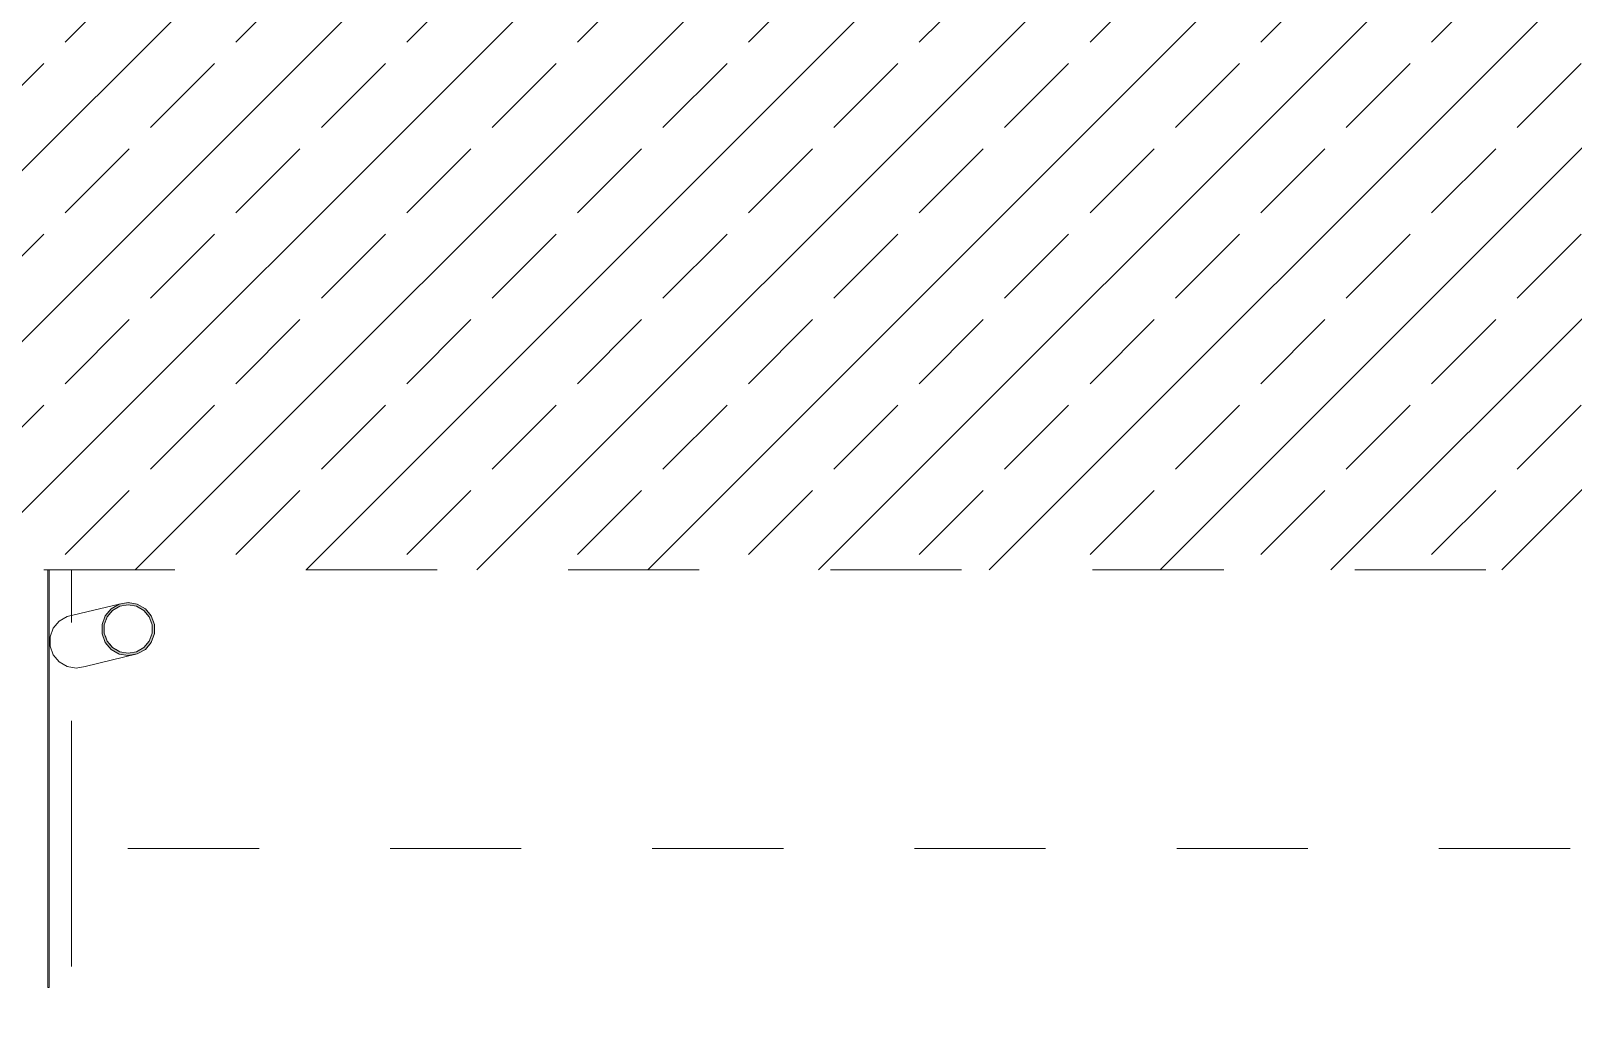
# Model space of a CAD drawing. Header units: millimetres. Extents: x -48147 to 1422273, y -494195 to 18123.
# Drawn here: x 1398276 to 1401596, y -481461 to -479335 of the extents above; entities that cross this region are included whole.
import ezdxf
from ezdxf.enums import TextEntityAlignment as Align

# ---------------------------------------------------------------- set-up
doc = ezdxf.new("R2010")
doc.units = ezdxf.units.MM
doc.header["$MEASUREMENT"] = 0
for name, pattern in [('Dashed', [2822.222233, 1411.111116, -1411.111116]), ('Double Dashed', [1093.611073, 529.166651, -211.666656, 141.111112, -211.666656]), ('Wipeout_Contour', [1000, 0, -1000])]:
    doc.linetypes.add(name, pattern=pattern)
for name, color, linetype, lineweight, true_color in [('0_Pen_No__105', 7, 'Continuous', 15, 0xa6a6a6), ('A-95-P_Drawing_Pen_No__62', 7, 'Continuous', 20, 0xaaaaaa), ('New_A-15-MG_Structural_Grid_Phase_2_Pen_No__222', 7, 'Continuous', 13, 0x65af33)]:
    doc.layers.add(name, color=color, linetype=linetype, lineweight=lineweight, true_color=true_color)
for name, color, linetype in [('A-25-M_Wall_Int', 7, 'Continuous'), ('A-95-P_Drawing', 7, 'Continuous'), ('New_A-15-MG_Structural_Grid_Phase_2', 7, 'Continuous'), ('S-280-M_STRUCT_FRAME.IFC Import', 7, 'Continuous')]:
    doc.layers.add(name, color=color, linetype=linetype)
for name, color, linetype, lineweight in [('A-25-M_Wall_Int_Pen_No__87', 8, 'Continuous', 20), ('A-95-P_Drawing_Pen_No__2', 8, 'Continuous', 15), ('S-280-M_STRUCT_FRAME.IFC Import_Pen_No__1', 7, 'Continuous', 13), ('S-280-M_STRUCT_FRAME.IFC Import_Pen_No__160', 5, 'Continuous', 200), ('S-280-M_STRUCT_FRAME.IFC Import_Pen_No__90', 8, 'Continuous', 20)]:
    doc.layers.add(name, color=color, linetype=linetype, lineweight=lineweight)
doc.styles.add('GENERATED_STYLE_2', font='')
doc.styles.get('GENERATED_STYLE_2').set_extended_font_data('Swis721 BT')

# ---------------------------------------------------------------- blocks, each defined once
blk = doc.blocks.new('Section Elem_574_2', base_point=(1383917.5, -489195))
at = {"layer": 'A-25-M_Wall_Int_Pen_No__87', "linetype": 'Continuous'}
for p, q in [((1398312.7, -477503.5), (1398312.7, -477835.5)), ((1398315.7, -477835.5), (1398315.7, -477503.5)), ((1398312.7, -477844), (1398312.7, -481395)), ((1398315.7, -481395), (1398315.7, -477844)), ((1398312.7, -481395), (1398315.7, -481395))]:
    blk.add_line(p, q, dxfattribs=at)
blk = doc.blocks.new('Section Elem_715_2', base_point=(1383917.5, -489195))
at = {"color": 254, "linetype": 'Wipeout_Contour', "lineweight": 0, "ltscale": 5914715.307935042}
blk.add_wipeout([(1398354.1, -480596), (1398337, -480606), (1398448.8, -480579.1), (1398466, -480569.1)], dxfattribs=at).dxf.layer = 'S-280-M_STRUCT_FRAME.IFC Import'
at = {"color": 254, "linetype": 'Wipeout_Contour', "lineweight": 0, "ltscale": 5914920.357045998}
blk.add_wipeout([(1398466, -480676.6), (1398354.2, -480703.4), (1398373.7, -480706.9), (1398485.6, -480680)], dxfattribs=at).dxf.layer = 'S-280-M_STRUCT_FRAME.IFC Import'
at = {"color": 254, "linetype": 'Wipeout_Contour', "lineweight": 0, "ltscale": 5914675.024091581}
blk.add_wipeout([(1398324.3, -480621.2), (1398436, -480594.3), (1398448.8, -480579.1), (1398337, -480606)], dxfattribs=at).dxf.layer = 'S-280-M_STRUCT_FRAME.IFC Import'
at = {"color": 254, "linetype": 'Wipeout_Contour', "lineweight": 0, "ltscale": 5914842.183285557}
blk.add_wipeout([(1398337, -480693.5), (1398354.2, -480703.4), (1398466, -480676.6), (1398448.8, -480666.6)], dxfattribs=at).dxf.layer = 'S-280-M_STRUCT_FRAME.IFC Import'
at = {"color": 254, "linetype": 'Wipeout_Contour', "lineweight": 0, "ltscale": 5914660.089049783}
blk.add_wipeout([(1398317.5, -480639.8), (1398429.2, -480612.9), (1398436, -480594.3), (1398324.3, -480621.2)], dxfattribs=at).dxf.layer = 'S-280-M_STRUCT_FRAME.IFC Import'
at = {"color": 254, "linetype": 'Wipeout_Contour', "lineweight": 0, "ltscale": 4436224.695783445}
blk.add_wipeout([(1398464.3, -480575.8), (1398485.6, -480570.7), (1398467.7, -480573.8)], dxfattribs=at).dxf.layer = 'S-280-M_STRUCT_FRAME.IFC Import'
at = {"color": 254, "linetype": 'Wipeout_Contour', "lineweight": 0, "ltscale": 5914994.287938191}
blk.add_wipeout([(1398485.6, -480680), (1398373.7, -480706.9), (1398393.2, -480703.4), (1398505.1, -480676.5)], dxfattribs=at).dxf.layer = 'S-280-M_STRUCT_FRAME.IFC Import'
at = {"color": 254, "linetype": 'Wipeout_Contour', "lineweight": 0, "ltscale": 7393706.758053277}
blk.add_wipeout([(1398452, -480582.9), (1398448.6, -480587), (1398503.4, -480573.8), (1398485.6, -480570.7), (1398464.3, -480575.8)], dxfattribs=at).dxf.layer = 'S-280-M_STRUCT_FRAME.IFC Import'
at = {"color": 254, "linetype": 'Wipeout_Contour', "lineweight": 0, "ltscale": 5914672.30412872}
blk.add_wipeout([(1398317.5, -480639.8), (1398317.5, -480659.6), (1398429.2, -480632.8), (1398429.2, -480612.9)], dxfattribs=at).dxf.layer = 'S-280-M_STRUCT_FRAME.IFC Import'
at = {"layer": 'S-280-M_STRUCT_FRAME.IFC Import_Pen_No__90', "linetype": 'Continuous'}
blk.add_line((1398354.1, -480596), (1398337, -480606), dxfattribs=at)
at = {"color": 254, "linetype": 'Wipeout_Contour', "lineweight": 0, "ltscale": 7393720.150251675}
blk.add_wipeout([(1398438.3, -480602.3), (1398519.1, -480582.9), (1398503.4, -480573.8), (1398448.6, -480587), (1398440.3, -480596.8)], dxfattribs=at).dxf.layer = 'S-280-M_STRUCT_FRAME.IFC Import'
at = {"color": 254, "linetype": 'Wipeout_Contour', "lineweight": 0, "ltscale": 5914710.196653341}
blk.add_wipeout([(1398317.5, -480659.6), (1398324.3, -480678.3), (1398436, -480651.4), (1398429.2, -480632.8)], dxfattribs=at).dxf.layer = 'S-280-M_STRUCT_FRAME.IFC Import'
at = {"layer": 'S-280-M_STRUCT_FRAME.IFC Import_Pen_No__90', "linetype": 'Continuous'}
blk.add_line((1398337, -480606), (1398324.3, -480621.2), dxfattribs=at)
at = {"color": 254, "linetype": 'Wipeout_Contour', "lineweight": 0, "ltscale": 7393750.297673032}
blk.add_wipeout([(1398434.1, -480620), (1398530.8, -480596.7), (1398519.1, -480582.9), (1398438.3, -480602.3), (1398434.1, -480613.8)], dxfattribs=at).dxf.layer = 'S-280-M_STRUCT_FRAME.IFC Import'
at = {"color": 254, "linetype": 'Wipeout_Contour', "lineweight": 0, "ltscale": 5914769.195234972}
blk.add_wipeout([(1398436, -480651.4), (1398324.3, -480678.3), (1398337, -480693.5), (1398448.8, -480666.6)], dxfattribs=at).dxf.layer = 'S-280-M_STRUCT_FRAME.IFC Import'
at = {"layer": 'S-280-M_STRUCT_FRAME.IFC Import_Pen_No__90', "linetype": 'Continuous'}
for p, q in [((1398324.3, -480621.2), (1398317.5, -480639.8)), ((1398317.5, -480639.8), (1398317.5, -480659.6)), ((1398317.5, -480659.6), (1398324.3, -480678.3)), ((1398324.3, -480678.3), (1398337, -480693.5)), ((1398337, -480693.5), (1398354.2, -480703.4)), ((1398354.2, -480703.4), (1398373.7, -480706.9)), ((1398373.7, -480706.9), (1398393.2, -480703.4))]:
    blk.add_line(p, q, dxfattribs=at)
at = {"color": 254, "linetype": 'Wipeout_Contour', "lineweight": 0, "ltscale": 7393792.801775389}
blk.add_wipeout([(1398434.1, -480620), (1398434.1, -480631.9), (1398436.3, -480637.9), (1398537, -480613.7), (1398530.8, -480596.7)], dxfattribs=at).dxf.layer = 'S-280-M_STRUCT_FRAME.IFC Import'
at = {"layer": 'S-280-M_STRUCT_FRAME.IFC Import_Pen_No__90', "linetype": 'Continuous'}
blk.add_line((1398354.1, -480596), (1398466, -480569.1), dxfattribs=at)
at = {"color": 254, "linetype": 'Wipeout_Contour', "lineweight": 0, "ltscale": 7393842.376622369}
blk.add_wipeout([(1398436.3, -480637.9), (1398440.3, -480648.9), (1398444.6, -480654.1), (1398537, -480631.9), (1398537, -480613.7)], dxfattribs=at).dxf.layer = 'S-280-M_STRUCT_FRAME.IFC Import'
at = {"color": 254, "linetype": 'Wipeout_Contour', "lineweight": 0, "ltscale": 7393893.324043467}
blk.add_wipeout([(1398537, -480631.9), (1398444.6, -480654.1), (1398452, -480662.8), (1398458.1, -480666.3), (1398530.8, -480648.9)], dxfattribs=at).dxf.layer = 'S-280-M_STRUCT_FRAME.IFC Import'
at = {"color": 254, "linetype": 'Wipeout_Contour', "lineweight": 0, "ltscale": 7393939.776172278}
blk.add_wipeout([(1398530.8, -480648.9), (1398458.1, -480666.3), (1398467.7, -480671.9), (1398475.6, -480673.2), (1398519.1, -480662.8)], dxfattribs=at).dxf.layer = 'S-280-M_STRUCT_FRAME.IFC Import'
at = {"color": 254, "linetype": 'Wipeout_Contour', "lineweight": 0, "ltscale": 5915181.046773858}
blk.add_wipeout([(1398519.1, -480662.8), (1398475.6, -480673.2), (1398485.6, -480675), (1398503.4, -480671.8)], dxfattribs=at).dxf.layer = 'S-280-M_STRUCT_FRAME.IFC Import'
at = {"layer": 'S-280-M_STRUCT_FRAME.IFC Import_Pen_No__160', "linetype": 'Continuous', "lineweight": 0, "true_color": 0x00007f}
h = blk.add_hatch(color=176, dxfattribs=at)
h.paths.add_polyline_path([(1398485.6, -480680), (1398505.1, -480676.5), (1398522.4, -480666.6), (1398535.1, -480651.4), (1398541.9, -480632.7), (1398541.9, -480612.9), (1398535.1, -480594.2), (1398522.4, -480579), (1398505.1, -480569.1), (1398485.6, -480565.7), (1398466, -480569.1), (1398448.8, -480579.1), (1398436, -480594.3), (1398429.2, -480612.9), (1398429.2, -480632.8), (1398436, -480651.4), (1398448.8, -480666.6), (1398466, -480676.6)])
h.paths.add_polyline_path([(1398485.6, -480675), (1398467.7, -480671.9), (1398452, -480662.8), (1398440.3, -480648.9), (1398434.1, -480631.9), (1398434.1, -480613.8), (1398440.3, -480596.8), (1398452, -480582.9), (1398467.7, -480573.8), (1398485.6, -480570.7), (1398503.4, -480573.8), (1398519.1, -480582.9), (1398530.8, -480596.7), (1398537, -480613.7), (1398537, -480631.9), (1398530.8, -480648.9), (1398519.1, -480662.8), (1398503.4, -480671.8)], flags=0)
at = {"layer": 'S-280-M_STRUCT_FRAME.IFC Import_Pen_No__1', "linetype": 'Continuous', "flags": 128}
for points in [[(1398429.2, -480632.8), (1398436, -480651.4), (1398448.8, -480666.6), (1398466, -480676.6), (1398485.6, -480680), (1398505.1, -480676.5), (1398522.4, -480666.6), (1398535.1, -480651.4), (1398541.9, -480632.7), (1398541.9, -480612.9), (1398535.1, -480594.2), (1398522.4, -480579), (1398505.1, -480569.1), (1398485.6, -480565.7), (1398466, -480569.1), (1398448.8, -480579.1), (1398436, -480594.3), (1398429.2, -480612.9)], [(1398434.1, -480631.9), (1398440.3, -480648.9), (1398452, -480662.8), (1398467.7, -480671.9), (1398485.6, -480675), (1398503.4, -480671.8), (1398519.1, -480662.8), (1398530.8, -480648.9), (1398537, -480631.9), (1398537, -480613.7), (1398530.8, -480596.7), (1398519.1, -480582.9), (1398503.4, -480573.8), (1398485.6, -480570.7), (1398467.7, -480573.8), (1398452, -480582.9), (1398440.3, -480596.8), (1398434.1, -480613.8)]]:
    blk.add_lwpolyline(points, close=True, dxfattribs=at)
at = {"layer": 'S-280-M_STRUCT_FRAME.IFC Import_Pen_No__90', "linetype": 'Continuous'}
blk.add_line((1398393.2, -480703.4), (1398505.1, -480676.5), dxfattribs=at)
blk = doc.blocks.new('Standard grid marker[6]_2', base_point=(1398363.3, -467790.4))
at = {"layer": 'New_A-15-MG_Structural_Grid_Phase_2_Pen_No__222', "linetype": 'Double Dashed'}
blk.add_line((1398363.3, -468790.4), (1398363.3, -492195), dxfattribs=at)
at = {"layer": 'New_A-15-MG_Structural_Grid_Phase_2_Pen_No__222', "style": 'GENERATED_STYLE_2'}
for tag, p in [('AC_MarkerText_1_0', (1398363.3, -467249.2)), ('AC_MarkerText_1_1', (1398363.3, -493653.9))]:
    blk.add_attdef(tag, text='', height=350, rotation=360, dxfattribs=at).set_placement(p, align=Align.MIDDLE_CENTER)
blk = doc.blocks.new('S-26 Building Section_STORY_MARKER', base_point=(1383917.5, -489195))
at = {"layer": '0_Pen_No__105', "linetype": 'Dashed', "ltscale": 0.2}
blk.add_line((1358409.3, -481095), (1418411.4, -481095), dxfattribs=at)

msp = doc.modelspace()

# ---------------------------------------------------------------- block references
at = {"layer": 'A-25-M_Wall_Int'}
msp.add_blockref('Section Elem_574_2', (1383917.5, -489195), dxfattribs=at)

# ---------------------------------------------------------------- next in the draw order: block references
at = {"layer": 'S-280-M_STRUCT_FRAME.IFC Import'}
msp.add_blockref('Section Elem_715_2', (1383917.5, -489195), dxfattribs=at)

# ---------------------------------------------------------------- next in the draw order: block references
at = {"layer": 'New_A-15-MG_Structural_Grid_Phase_2', "color": 8, "linetype": 'Continuous', "lineweight": 15}
msp.add_blockref('Standard grid marker[6]_2', (1398363.3, -467790.4), dxfattribs=at)

# ---------------------------------------------------------------- next in the draw order: wipeouts: each hides what was drawn before it
at = {"color": 254, "linetype": 'Wipeout_Contour', "lineweight": 0, "ltscale": 8868760.136200747}
msp.add_wipeout([(1384074, -477227), (1384074, -480495), (1403940.9, -480495), (1403940.9, -485145.5), (1405047, -485145.5), (1405047, -477227)], dxfattribs=at).dxf.layer = 'A-95-P_Drawing'

# ---------------------------------------------------------------- next in the draw order: hatches: boundary and pattern name
at = {"layer": 'A-95-P_Drawing_Pen_No__62', "linetype": 'Continuous', "ltscale": 0.2}
h = msp.add_hatch(dxfattribs=at)
h.set_pattern_fill('Brass_Bronze_0002', color=256, style=0, pattern_type=2)
h.set_pattern_definition([(45, (1383917.5, -489195.03), (-183.8478, 183.8478), []), (45, (1383825.58, -489103.1), (-183.8478, 183.8478), [195, -65])])
h.paths.add_polyline_path([(1384074, -477227), (1384074, -480495), (1403940.9, -480495), (1403940.9, -485145.5), (1405047, -485145.5), (1405047, -477227)])

# ---------------------------------------------------------------- next in the draw order: linework, layer by layer
at = {"layer": 'A-95-P_Drawing_Pen_No__2', "linetype": 'Dashed', "ltscale": 0.2, "flags": 128}
msp.add_lwpolyline([(1384074, -477227), (1384074, -480495), (1403940.9, -480495), (1403940.9, -485145.5), (1405047, -485145.5), (1405047, -477227)], close=True, dxfattribs=at)

# ---------------------------------------------------------------- next in the draw order: block references
at = {"linetype": 'Continuous', "lineweight": 0}
msp.add_blockref('S-26 Building Section_STORY_MARKER', (1383917.5, -489195), dxfattribs=at)

doc.saveas('drawing.dxf')
